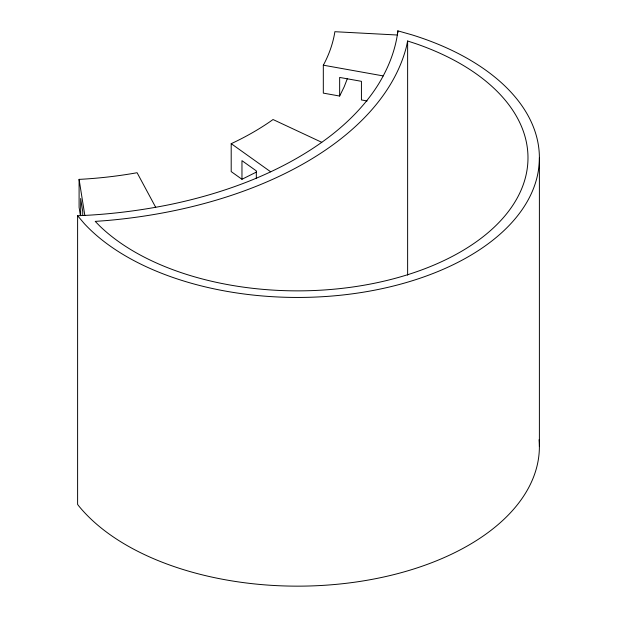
<?xml version="1.0" encoding="UTF-8"?>
<svg xmlns="http://www.w3.org/2000/svg" width="617" height="617" viewBox="0 0 617 617"><rect width="100%" height="100%" fill="white"/><g stroke="black" fill="none" stroke-linecap="round" stroke-linejoin="round"><path stroke-width="0.93" d="M397.309 35.015L397.842 30.85L411.57 34.729A241.802 139.604 0 0 1 468.565 256.564A241.802 139.604 0 0 1 84.336 223.655L77.611 215.734C108.53 214.546 139.319 210.759 169.636 204.628A345.597 199.53 0 0 0 259.086 177.025C284.483 166.073 308.878 152.561 330.797 135.624A345.597 199.53 0 0 0 378.607 83.981C387.738 68.965 394.579 52.445 397.309 35.015L334.854 31.706L334.715 32.77A282.864 163.312 0 0 1 323.894 64.168L323.316 65.186L323.316 93.121L339.651 96.051L344.193 86.781L347.417 78.49M407.629 41.007L406.348 47.008A357.004 206.109 0 0 1 105.6 220.647L95.211 221.387L99.969 226.238A230.396 133.017 0 0 0 460.498 251.906A230.396 133.017 0 0 0 416.035 43.753L407.629 41.007L407.629 275.113M256.325 172.112L241.964 179.277L231.198 171.595L231.198 143.661L232.663 143.005A282.864 163.312 0 0 0 271.866 120.369L273.007 119.521L321.75 142.311M80.372 215.348L79.092 207.304L79.092 179.362L80.935 179.285A282.864 163.312 0 0 0 135.324 173.038L137.082 172.706L155.685 207.289M323.316 65.186L383.219 75.922M367.115 100.972L361.431 99.954L361.431 81.328L339.651 77.426L339.651 96.051M231.198 143.661L270.67 171.804M79.092 179.362L84.83 215.426M539.389 157.852L539.389 446.546M397.842 30.85L397.842 32.778M256.317 178.336L256.317 170.886L241.964 160.651L241.964 179.277M82.747 215.348L82.747 211.623L80.657 198.512L80.657 215.271M77.611 215.734L77.611 504.428L78.999 506.233A241.802 139.604 0 0 0 356.341 581.97A241.802 139.604 0 0 0 539.096 439.697"/></g></svg>
